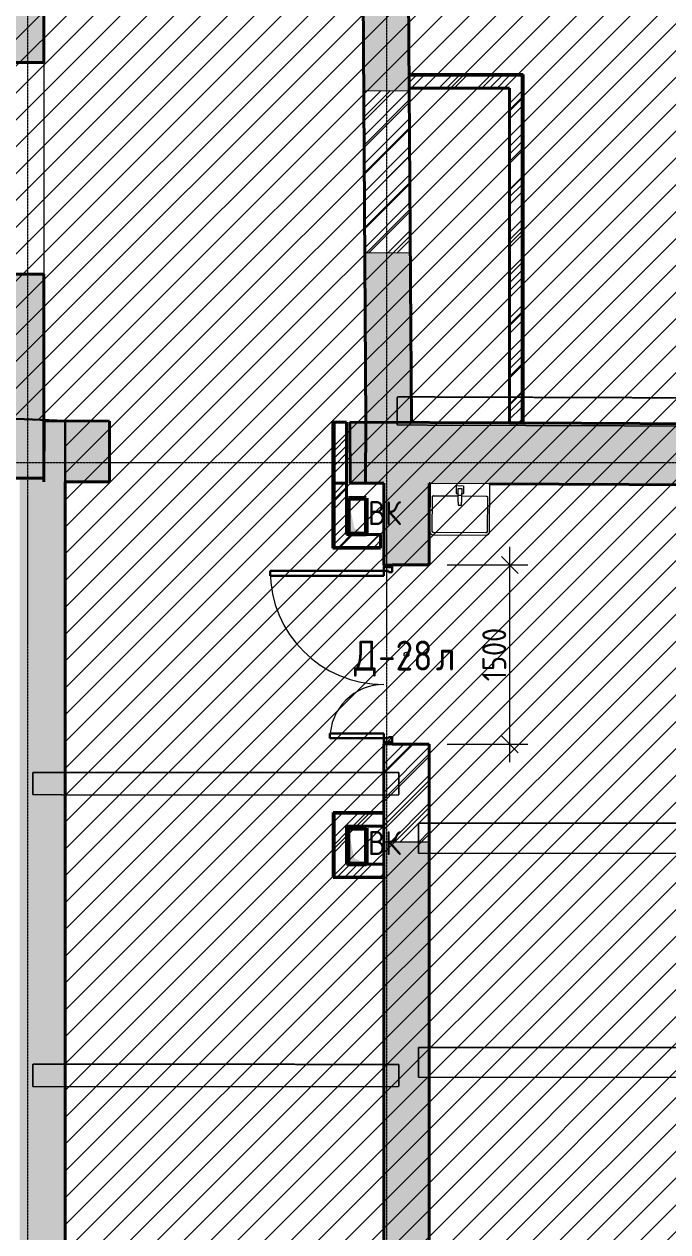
# Model space of a CAD drawing. Header units: millimetres. Extents: x -11886 to 379896, y -8130 to 47743.
# Drawn here: x 154518 to 159899, y 14272 to 24372 of the extents above; entities that cross this region are included whole.
import ezdxf

# ---------------------------------------------------------------- set-up
doc = ezdxf.new("R2010")
doc.units = ezdxf.units.MM
for name, pattern in [('ADSK_Линия сетки', [25, 20, -2.5, 0, -2.5]), ('ADSK_Сверху', [4.5, 3, -1.5]), ('ADSK_Снесено', [4.5, 3, -1.5])]:
    doc.linetypes.add(name, pattern=pattern)
for name, color, linetype, lineweight in [('Аннотация', 7, 'Continuous', 9), ('Каркас', 7, 'Continuous', 18), ('Марки дверей', 7, 'Continuous', 20), ('Оси', 7, 'Continuous', 9), ('Размеры', 7, 'Continuous', 9), ('Узлы', 7, 'Continuous', 18)]:
    doc.layers.add(name, color=color, linetype=linetype, lineweight=lineweight)
for name, color, linetype, lineweight, true_color in [('Двери', 5, 'Continuous', 18, 0x0000ff), ('Линии', 7, 'Continuous', 9, 0x00a600), ('Сантехника', 5, 'Continuous', 18, 0x0000ff), ('Стены внутренние', 5, 'Continuous', 18, 0x0000ff), ('Стены наружные', 1, 'ADSK_Снесено', 18, 0xff0000), ('Стены штриховка', 5, 'Continuous', 18, 0x0000ff)]:
    doc.layers.add(name, color=color, linetype=linetype, lineweight=lineweight, true_color=true_color)
doc.styles.add('GOST Common_1', font='GOST_Common.ttf', dxfattribs={"width": 0.9, "height": 200})
doc.styles.add('GOST Common_2', font='GOST_Common.ttf', dxfattribs={"width": 0.9, "height": 250})
doc.dimstyles.new('ADSK_Основной_2_мм_Округление_до_1_мм', dxfattribs={"dimscale": 304.8, "dimtxt": 201.142999, "dimasz": 0.463911, "dimexe": 0.492126, "dimexo": 0.492126, "dimgap": 0.098425, "dimtad": 1, "dimdec": 0, "dimdsep": 46, "dimtxsty": 'GOST Common_1', "dimblk1": 'OBLIQUE', "dimblk2": 'OBLIQUE', "dimsah": 1, "dimcen": 0.09, "dimdle": 0.492126, "dimazin": 2, "dimtfac": 1, "dimtdec": 4, "dimtix": 1, "dimtmove": 0, "dimatfit": 3, "dimfxl": 1, "dimtvp": 1, "dimtolj": 1, "dimtzin": 0, "dimlwd": 20, "dimlwe": 20, "dimarcsym": 2})
pattern_1 = [(45, (108139.4, 150), (-179.6051, 179.6051), []), (45, (108202.9, 150), (0, 359.2102), []), (45, (108075.9, 150), (0, 359.2102), [])]
pattern_2 = [(45, (108139.4, 150), (-117.8655, 117.8655), []), (45, (108217.98, 150), (-117.8655, 117.8655), [])]

# ---------------------------------------------------------------- blocks, each defined once
blk = doc.blocks.new('ADSK_БалкаЖБ_Прямоугольная - 250х280мм-848599-02 План 2-го этажа маркировочный')
at = {"layer": 'Каркас', "color": 253, "linetype": 'ADSK_Сверху', "true_color": 0xaaaaaa}
for p, q in [((-3118, 125), (-3118, -125)), ((-3118, 125), (3118, 125)), ((3118, -125), (3118, 125)), ((-3118, -125), (3118, -125))]:
    blk.add_line(p, q, dxfattribs=at)
at = {"layer": 'Каркас', "color": 253, "linetype": 'ADSK_Сверху', "true_color": 0xb2b2b2}
for p, q in [((-3118, -125), (-3118, 125)), ((3118, 125), (-3118, 125)), ((3118, 125), (3118, -125)), ((-3118, -125), (3118, -125))]:
    blk.add_line(p, q, dxfattribs=at)
blk = doc.blocks.new('AC_Дверь_Двупольная - Д-28л 1500х2200h-2039724-02 План 2-го этажа маркировочный')
at = {"layer": 'Двери', "lineweight": 30}
for p, q in [((700, 1140), (660, 1140)), ((660, 1140), (660, 190)), ((700, 190), (700, 1140)), ((-700, 640), (-660, 640)), ((-700, 190), (-700, 640)), ((-660, 640), (-660, 190)), ((-750, 190), (-730, 190)), ((-750, 120), (-750, 190)), ((-730, 120), (-750, 120)), ((-730, 190), (-700, 190)), ((-730, 120), (-730, 190)), ((-730, 190), (-730, 120)), ((-690, 120), (-730, 120)), ((-660, 190), (-700, 190)), ((-700, 190), (-700, 150)), ((-700, 150), (-690, 150)), ((-690, 150), (-690, 120)), ((660, 190), (700, 190)), ((700, 150), (690, 150)), ((690, 150), (690, 120)), ((690, 120), (730, 120)), ((730, 190), (700, 190)), ((700, 190), (700, 150)), ((730, 120), (730, 190)), ((750, 190), (730, 190)), ((730, 190), (730, 120)), ((730, 120), (750, 120)), ((750, 120), (750, 190))]:
    blk.add_line(p, q, dxfattribs=at)
at = {"layer": 'Двери'}
for centre, radius, start, end in [((700, 190), 950, 90, 180), ((-700, 190), 450, 360, 90)]:
    blk.add_arc(centre, radius, start, end, dxfattribs=at)
blk = doc.blocks.new('Parametric_Porcelain_bathroom_sink_20774 - 500х430мм-2098796-02 План 2-го этажа маркировочный')
at = {"layer": 'Сантехника'}
for p, q in [((345, 635), (-95, 635)), ((-95, 615), (345, 615)), ((-125, 605), (-125, 205)), ((-105, 318), (-105, 605)), ((355, 605), (355, 318)), ((375, 205), (375, 605)), ((110, 308), (-95, 308)), ((140, 384), (110, 384)), ((110, 384), (110, 361)), ((140, 384), (110, 384)), ((110, 301), (110, 361)), ((140, 361), (140, 384)), ((140, 361), (140, 301)), ((345, 308), (140, 308)), ((-125, 205), (-120, 205)), ((-120, 205), (-115, 205)), ((-115, 205), (365, 205)), ((93, 286), (93, 227)), ((110, 288), (95, 288)), ((95, 225), (155, 225)), ((110, 266), (110, 301)), ((140, 301), (110, 301)), ((110, 246), (110, 266)), ((140, 246), (110, 246)), ((140, 301), (140, 266)), ((155, 288), (140, 288)), ((140, 266), (140, 246)), ((156, 227), (156, 286)), ((365, 205), (370, 205)), ((370, 205), (375, 205))]:
    blk.add_line(p, q, dxfattribs=at)
at = {"layer": 'Сантехника', "flags": 128}
for points in [[(-95, 635), (-96, 635), (-97, 635), (-99, 635), (-100, 635), (-101, 634), (-102, 634), (-103, 634), (-104, 633), (-106, 633), (-107, 633), (-108, 632), (-109, 632), (-110, 631), (-111, 630), (-112, 630), (-113, 629), (-114, 628), (-115, 628), (-116, 627), (-117, 626), (-117, 625), (-118, 624), (-119, 623), (-120, 622), (-120, 621), (-121, 620), (-121, 619), (-122, 618), (-123, 617), (-123, 616), (-123, 615), (-124, 614), (-124, 612), (-124, 611), (-125, 610), (-125, 609), (-125, 608), (-125, 607), (-125, 605), (-125, 605)], [(-105, 605), (-105, 605), (-105, 606), (-105, 606), (-105, 607), (-105, 607), (-105, 607), (-105, 608), (-104, 608), (-104, 609), (-104, 609), (-104, 609), (-104, 610), (-104, 610), (-103, 610), (-103, 611), (-103, 611), (-103, 611), (-103, 612), (-102, 612), (-102, 612), (-102, 612), (-101, 613), (-101, 613), (-101, 613), (-100, 613), (-100, 614), (-100, 614), (-99, 614), (-99, 614), (-99, 614), (-98, 614), (-98, 615), (-97, 615), (-97, 615), (-97, 615), (-96, 615), (-96, 615), (-96, 615), (-95, 615), (-95, 615)], [(-105, 606), (-105, 606), (-105, 606), (-105, 605), (-105, 605)], [(-101, 613), (-101, 613), (-102, 613), (-102, 612), (-102, 612), (-102, 612)], [(-95, 615), (-95, 615), (-96, 615), (-96, 615), (-97, 615)], [(375, 605), (375, 606), (375, 607), (375, 609), (375, 610), (374, 611), (374, 612), (374, 613), (373, 614), (373, 616), (373, 617), (372, 618), (372, 619), (371, 620), (370, 621), (370, 622), (369, 623), (368, 624), (368, 625), (367, 626), (366, 627), (365, 627), (364, 628), (363, 629), (362, 630), (361, 630), (360, 631), (359, 631), (358, 632), (357, 633), (356, 633), (355, 633), (354, 634), (352, 634), (351, 634), (350, 635), (349, 635), (348, 635), (347, 635), (345, 635), (345, 635)], [(346, 615), (346, 615), (346, 615), (345, 615), (345, 615)], [(345, 615), (345, 615), (346, 615), (346, 615), (347, 615), (347, 615), (347, 615), (348, 615), (348, 614), (349, 614), (349, 614), (349, 614), (350, 614), (350, 614), (350, 613), (351, 613), (351, 613), (351, 613), (352, 613), (352, 612), (352, 612), (352, 612), (353, 611), (353, 611), (353, 611), (353, 610), (354, 610), (354, 610), (354, 609), (354, 609), (354, 609), (354, 608), (355, 608), (355, 607), (355, 607), (355, 607), (355, 606), (355, 606), (355, 606), (355, 605), (355, 605)], [(353, 611), (353, 611), (353, 612), (352, 612), (352, 612), (352, 612)], [(355, 605), (355, 605), (355, 606), (355, 606), (355, 607)], [(-105, 318), (-105, 318), (-105, 317), (-105, 317), (-105, 317)], [(-95, 308), (-95, 308), (-96, 308), (-96, 308), (-97, 308), (-97, 308), (-97, 308), (-98, 309), (-98, 309), (-99, 309), (-99, 309), (-99, 309), (-100, 309), (-100, 309), (-100, 310), (-101, 310), (-101, 310), (-101, 310), (-102, 311), (-102, 311), (-102, 311), (-102, 311), (-103, 312), (-103, 312), (-103, 312), (-103, 313), (-104, 313), (-104, 313), (-104, 314), (-104, 314), (-104, 315), (-104, 315), (-105, 315), (-105, 316), (-105, 316), (-105, 316), (-105, 317), (-105, 317), (-105, 318), (-105, 318), (-105, 318)], [(-103, 312), (-103, 312), (-103, 312), (-102, 311), (-102, 311), (-102, 311)], [(-96, 308), (-96, 308), (-96, 308), (-95, 308), (-95, 308)], [(355, 318), (355, 318), (355, 317), (355, 317), (355, 317), (355, 316), (355, 316), (355, 315), (354, 315), (354, 315), (354, 314), (354, 314), (354, 314), (354, 313), (353, 313), (353, 313), (353, 312), (353, 312), (353, 312), (352, 311), (352, 311), (352, 311), (351, 310), (351, 310), (351, 310), (350, 310), (350, 310), (350, 309), (349, 309), (349, 309), (349, 309), (348, 309), (348, 309), (347, 308), (347, 308), (347, 308), (346, 308), (346, 308), (346, 308), (345, 308), (345, 308)], [(345, 308), (345, 308), (346, 308), (346, 308), (347, 308)], [(351, 310), (351, 310), (352, 311), (352, 311), (352, 311), (352, 311)], [(355, 317), (355, 317), (355, 318), (355, 318), (355, 318)]]:
    blk.add_lwpolyline(points, dxfattribs=at)
at = {"layer": 'Сантехника'}
for centre, radius, start, end in [((95, 286), 1.87, 120, 150), ((95, 286), 1.87, 90, 180), ((95, 286), 1.87, 120, 150), ((95, 286), 1.87, 120, 150), ((95, 227), 1.49, 180, 270), ((155, 286), 1.87, 0, 90), ((155, 227), 1.49, 270, 360), ((155, 286), 1.87, 30, 60), ((155, 286), 1.87, 30, 60), ((155, 286), 1.87, 30, 60)]:
    blk.add_arc(centre, radius, start, end, dxfattribs=at)
blk = doc.blocks.new('ADSK_Марка_Дверь - Типоразмер_ADSK_Марка-58376-02 План 2-го этажа маркировочный')
at = {"layer": 'Марки дверей', "lineweight": 9}
blk.add_circle((0, 0), 0.2, dxfattribs=at)
blk = doc.blocks.new('_Oblique')
at = {"color": 0, "linetype": 'ByBlock', "lineweight": -2}
blk.add_line((-0.5, -0.5), (0.5, 0.5), dxfattribs=at)
blk = doc.blocks.new('*D1602')
at = {"layer": 'Defpoints', "color": 0, "transparency": 16777216}
for p in [(157905, 19850), (158578, 19850), (157905, 18350)]:
    blk.add_point(p, dxfattribs=at)
at = {"layer": 'Размеры', "color": 0, "lineweight": 20, "transparency": 16777216}
for p, q in [((158578, 18200), (158578, 20000)), ((158055, 19850), (158728, 19850)), ((158055, 18350), (158728, 18350))]:
    blk.add_line(p, q, dxfattribs=at)
at = {"layer": 'Размеры', "color": 0, "lineweight": 20, "transparency": 16777216, "xscale": 141.4, "yscale": 141.4, "zscale": 141.4}
for p, rotation in [((158578, 19850), 90), ((158578, 18350), 270)]:
    blk.add_blockref('_Oblique', p, dxfattribs=dict(at, rotation=rotation))
at = {"layer": 'Размеры', "color": 0, "lineweight": 20, "transparency": 16777216, "insert": (158448, 19100), "char_height": 200, "width": 560.47, "attachment_point": 5, "rotation": 90, "style": 'GOST Common_1'}
blk.add_mtext('\\A1;1500', dxfattribs=at)

msp = doc.modelspace()

# ---------------------------------------------------------------- hatches: boundary and pattern name
at = {"lineweight": 13, "true_color": 0x636466, "transparency": 33554559}
h = msp.add_hatch(dxfattribs=at)
h.set_pattern_fill('ANSI31', color=251, scale=50)
h.set_pattern_definition([(45, (108139.4, 85026.59), (-112.2532, 112.2532), [])])
h.paths.add_polyline_path([(158072.8, 8682.3), (164353.35, 8682.3), (164172.02, 43909.21), (154172.61, 43909.21), (154172.61, 21084.06), (154859.25, 21054.57), (154861.07, 11328.12), (108910.53, 11328.12), (108910.53, 8679.25), (108429.9, 8679.25), (108429.9, 456.79), (116412.4, 422.02), (116412.4, 2336.48), (127112.04, 2336.48), (127112.04, -2582.57), (139475.8, -2582.57), (139475.8, 2335.74), (150176.33, 2256.79), (150176.33, 300.23), (158072.8, 300.23)])
at = {"layer": 'Стены внутренние', "true_color": 0xc0c0c0}
h = msp.add_hatch(color=9, dxfattribs=at)
h.paths.add_polyline_path([(157755, 21041.66), (157745.78, 22458.57), (157365.78, 22456.1), (157374.98, 21043.41), (157701.08, 21041.9)])
h.paths.add_polyline_path([(157356.95, 23813.89), (157736.94, 23816.36), (157693.24, 30529.8), (157313.25, 30527.33), (157327.16, 28389.84)])
h.paths.add_polyline_path([(157303.48, 32027.29), (157683.48, 32029.77), (157650.94, 37028.76), (157270.9, 37033.07), (157300.27, 32520.27)])
at = {"layer": 'Стены внутренние', "lineweight": 9}
h = msp.add_hatch(dxfattribs=at)
h.set_pattern_fill('FP_1', color=256, style=0, pattern_type=2)
h.set_pattern_definition(pattern_1)
h.paths.add_polyline_path([(157736.8, 23836.88), (158675.62, 23836.88), (158675.62, 23936.88), (157736.15, 23936.88)])
h = msp.add_hatch(dxfattribs=at)
h.set_pattern_fill('FP_2', color=256, style=0, pattern_type=2)
h.set_pattern_definition(pattern_2)
h.paths.add_polyline_path([(157365.78, 22456.1), (157745.78, 22458.57), (157736.94, 23816.36), (157356.95, 23813.89), (157363.97, 22735.09)])
h = msp.add_hatch(dxfattribs=at)
h.set_pattern_fill('FP_1', color=256, style=0, pattern_type=2)
h.set_pattern_definition(pattern_1)
h.paths.add_polyline_path([(158675.62, 21037.4), (158675.62, 23836.88), (158575.62, 23836.88), (158575.62, 21037.87)])
h = msp.add_hatch(dxfattribs=at)
h.set_pattern_fill('FP_1', color=256, style=0, pattern_type=2)
h.set_pattern_definition(pattern_1)
h.paths.add_polyline_path([(157213.81, 20534.15), (157213.81, 21044.15), (157113.81, 21044.15), (157113.81, 20534.15)])
at = {"layer": 'Стены внутренние', "true_color": 0xc0c0c0}
msp.add_hatch(color=9, dxfattribs=at).paths.add_polyline_path([(154479.25, 13086.77), (154859.25, 13090.41), (154859.25, 20545.02), (154681.43, 20545.84), (154681.43, 20574.06), (154479.25, 20574.06), (154479.25, 15128.81)])
at = {"layer": 'Стены внутренние', "lineweight": 9}
h = msp.add_hatch(dxfattribs=at)
h.set_pattern_fill('FP_1', color=256, style=0, pattern_type=2)
h.set_pattern_definition(pattern_1)
h.paths.add_polyline_path([(157213.81, 20103.94), (157213.81, 20534.15), (157113.81, 20534.15), (157113.81, 20103.94)])
at = {"layer": 'Стены внутренние', "true_color": 0xc0c0c0}
h = msp.add_hatch(color=9, dxfattribs=at)
h.paths.add_polyline_path([(157524.67, 12735.95), (157904.67, 12739.59), (157904.67, 17531.68), (157524.67, 17531.68), (157524.67, 12739.59)])
h.paths.add_polyline_path([(157524.67, 19849.64), (157904.67, 19850.22), (157904.67, 20530.96), (157524.67, 20532.71), (157524.67, 19850.22)])
at = {"layer": 'Стены внутренние', "lineweight": 9}
h = msp.add_hatch(dxfattribs=at)
h.set_pattern_fill('FP_1', color=256, style=0, pattern_type=2)
h.set_pattern_definition(pattern_1)
h.paths.add_polyline_path([(157113.81, 20003.94), (157498.05, 20003.94), (157498.05, 20103.94), (157113.81, 20103.94)])
h = msp.add_hatch(dxfattribs=at)
h.set_pattern_fill('FP_2', color=256, style=0, pattern_type=2)
h.set_pattern_definition(pattern_2)
h.paths.add_polyline_path([(157772.63, 17531.68), (157904.67, 17531.68), (157904.67, 18349.64), (157524.67, 18349.64), (157524.67, 17531.68), (157621.68, 17531.68)])
h = msp.add_hatch(dxfattribs=at)
h.set_pattern_fill('FP_1', color=256, style=0, pattern_type=2)
h.set_pattern_definition(pattern_1)
h.paths.add_polyline_path([(157524.67, 17665.94), (157524.67, 17765.94), (157113.81, 17765.94), (157113.81, 17665.94), (157213.81, 17665.94)])
h = msp.add_hatch(dxfattribs=at)
h.set_pattern_fill('FP_1', color=256, style=0, pattern_type=2)
h.set_pattern_definition(pattern_1)
h.paths.add_polyline_path([(157213.81, 17347.94), (157213.81, 17665.94), (157113.81, 17665.94), (157113.81, 17347.94), (157154.3, 17347.94)])
h = msp.add_hatch(dxfattribs=at)
h.set_pattern_fill('FP_1', color=256, style=0, pattern_type=2)
h.set_pattern_definition(pattern_1)
h.paths.add_polyline_path([(157377.81, 17247.94), (157524.67, 17247.94), (157524.67, 17347.94), (157113.81, 17347.94), (157113.81, 17247.94), (157227.81, 17247.94)])
at = {"layer": 'Стены наружные', "linetype": 'Continuous', "true_color": 0xc0c0c0}
h = msp.add_hatch(color=9, dxfattribs=at)
h.paths.add_polyline_path([(154172.61, 21084.06), (154682.61, 21084.06), (154682.61, 22282.06), (154172.61, 22282.06), (154172.61, 21104.22)])
h.paths.add_polyline_path([(154172.61, 24052.06), (154682.61, 24052.06), (154682.61, 26215.57), (154172.61, 26215.57), (154172.61, 25996.81)])
h.paths.add_polyline_path([(154172.61, 27985.57), (154682.61, 27985.57), (154682.61, 30235.94), (154172.61, 30235.94), (154172.61, 29258.54)])
h.paths.add_polyline_path([(154595.98, 32005.94), (154682.61, 32005.94), (154682.61, 34237.83), (154172.61, 34237.83), (154172.61, 32005.94)])
h.paths.add_polyline_path([(154172.61, 36007.83), (154682.61, 36007.83), (154682.61, 43399.21), (154172.61, 43399.21), (154172.61, 37412.86)])
h = msp.add_hatch(color=9, dxfattribs=at)
h.paths.add_polyline_path([(154682.61, 20574.06), (154682.61, 21084.06), (153623.88, 21084.06), (153623.88, 20574.06), (154681.43, 20574.06)])
h.paths.add_polyline_path([(151623.88, 20574.06), (151623.88, 21084.06), (149692.58, 21084.06), (149692.58, 20574.06), (150825.95, 20574.06)])
h.paths.add_polyline_path([(147624.34, 20574.06), (147962.58, 20574.06), (147962.58, 21084.06), (146881.3, 21084.06), (146881.3, 20574.06), (147391.3, 20574.06)])
h = msp.add_hatch(color=9, dxfattribs=at)
h.paths.add_polyline_path([(157372.63, 20533.42), (157374.98, 21043.41), (157241.82, 21044.02), (157242.05, 20534.02)])
h.paths.add_polyline_path([(155230.12, 20543.31), (155229.89, 21053.31), (154683.79, 21055.84), (154681.43, 20545.84), (155229.89, 20543.31)])
msp.add_hatch(color=9, dxfattribs=at).paths.add_polyline_path([(163843.35, 20503.54), (163843.35, 21013.54), (157374.98, 21043.41), (157372.63, 20533.42), (162213.02, 20511.07)])
at = {"layer": 'Узлы', "true_color": 0x808080}
for points in [[(157228.46, 20107.95), (157378.46, 20107.95), (157277.96, 20157.45), (157228.46, 20407.95), (157228.46, 20118.59)], [(157277.31, 17347.96), (157377.81, 17347.96), (157277.31, 17397.46), (157227.81, 17647.96), (157227.81, 17347.96)]]:
    msp.add_hatch(color=8, dxfattribs=at).paths.add_polyline_path(points)

# ---------------------------------------------------------------- linework, layer by layer
at = {"color": 251, "lineweight": 30, "true_color": 0x636466}
msp.add_lwpolyline([(108910.53, 11328.12), (154861.07, 11328.12), (154859.25, 21054.57), (154172.61, 21084.06)], dxfattribs=at)
at = {"layer": 'Каркас', "color": 253, "linetype": 'ADSK_Сверху', "true_color": 0xaaaaaa}
for p, q in [((157637.75, 21255.25), (157636.95, 21020.85)), ((157637.75, 21255.25), (163985.26, 21233.76)), ((157636.95, 21020.85), (163984.47, 20999.37)), ((154590.57, 18113.92), (154590.49, 17928.42)), ((154590.57, 18113.92), (157649.26, 18112.6)), ((157649.18, 17927.1), (157649.26, 18112.6)), ((154590.49, 17928.42), (157649.18, 17927.1)), ((154589.25, 15673.92), (154589.17, 15488.42)), ((154589.25, 15673.92), (157650.66, 15672.6)), ((157650.58, 15487.1), (157650.66, 15672.6)), ((154589.17, 15488.42), (157650.58, 15487.1))]:
    msp.add_line(p, q, dxfattribs=at)
at = {"layer": 'Каркас', "color": 253, "linetype": 'ADSK_Сверху', "true_color": 0xb2b2b2}
for p, q in [((157636.95, 21020.85), (157637.75, 21255.25)), ((163985.26, 21233.76), (157637.75, 21255.25)), ((157636.95, 21020.85), (163984.47, 20999.37)), ((154590.49, 17928.42), (154590.57, 18113.92)), ((157649.26, 18112.6), (154590.57, 18113.92)), ((157649.26, 18112.6), (157649.18, 17927.1)), ((154590.49, 17928.42), (157649.18, 17927.1)), ((154589.17, 15488.42), (154589.25, 15673.92)), ((157650.66, 15672.6), (154589.25, 15673.92)), ((157650.66, 15672.6), (157650.58, 15487.1)), ((154589.17, 15488.42), (157650.58, 15487.1))]:
    msp.add_line(p, q, dxfattribs=at)
at = {"layer": 'Линии', "lineweight": 60}
for p, q in [((157228.46, 20407.95), (157378.46, 20407.95)), ((157228.46, 20107.95), (157228.46, 20407.95)), ((157378.46, 20407.95), (157378.46, 20107.95)), ((157378.46, 20107.95), (157228.46, 20107.95)), ((157227.81, 17647.96), (157377.81, 17647.96)), ((157227.81, 17347.96), (157227.81, 17647.96)), ((157377.81, 17647.96), (157377.81, 17347.96)), ((157377.81, 17347.96), (157227.81, 17347.96))]:
    msp.add_line(p, q, dxfattribs=at)
at = {"layer": 'Оси', "linetype": 'ADSK_Линия сетки'}
for p, q in [((154549.31, -5917.65), (154549.31, 44684.79)), ((157549.31, -5917.65), (157549.31, 44684.79)), ((97053.17, 20706.79), (165281.12, 20706.79))]:
    msp.add_line(p, q, dxfattribs=at)
at = {"layer": 'Стены внутренние', "color": 18, "lineweight": 40, "true_color": 0x000000}
for p, q in [((157313.25, 30527.33), (157374.98, 21043.41)), ((157755, 21041.66), (157693.24, 30529.8)), ((158690.62, 23951.88), (157736.06, 23951.88)), ((158690.62, 21037.34), (158690.62, 23951.88)), ((157736.8, 23836.88), (158575.62, 23836.88)), ((158575.62, 23836.88), (158575.62, 21037.87)), ((157213.81, 21044.15), (157098.81, 21044.15)), ((157098.81, 21044.15), (157098.81, 19988.94)), ((157213.81, 20103.94), (157213.81, 21044.15)), ((158575.62, 21037.87), (158690.62, 21037.34)), ((154859.25, 13090.41), (154859.25, 20545.02)), ((157213.81, 20534.15), (157098.81, 20534.68)), ((157098.81, 20534.15), (157213.81, 20534.15)), ((157524.67, 20532.71), (157524.67, 19849.64)), ((157904.67, 19849.64), (157904.67, 20530.96)), ((157498.05, 20103.94), (157213.81, 20103.94)), ((157498.05, 19988.94), (157498.05, 20103.94)), ((157098.81, 19988.94), (157498.05, 19988.94)), ((157594.67, 19849.64), (157904.67, 19849.64)), ((157524.67, 18349.64), (157524.67, 17237.94)), ((157904.67, 18349.64), (157594.67, 18349.64)), ((157904.67, 12739.59), (157904.67, 18349.64)), ((157101.81, 17777.94), (157101.81, 17235.94)), ((157524.67, 17777.94), (157101.81, 17777.94)), ((157213.81, 17347.94), (157213.81, 17665.94)), ((157213.81, 17665.94), (157524.67, 17665.94)), ((157524.67, 17347.94), (157213.81, 17347.94)), ((157101.81, 17235.94), (157524.67, 17235.94)), ((157524.67, 17235.94), (157524.67, 13115.96))]:
    msp.add_line(p, q, dxfattribs=at)
at = {"layer": 'Стены внутренние', "color": 18, "true_color": 0x000000}
for p, q in [((157356.95, 23813.89), (157736.94, 23816.36)), ((157745.78, 22458.57), (157365.78, 22456.1)), ((157904.67, 17531.68), (157524.67, 17531.68))]:
    msp.add_line(p, q, dxfattribs=at)
at = {"layer": 'Стены наружные', "color": 18, "linetype": 'Continuous', "lineweight": 40, "true_color": 0x000000}
for p, q in [((154682.61, 24052.06), (154682.61, 26215.57)), ((154172.61, 24052.06), (154682.61, 24052.06)), ((154682.61, 22282.06), (154172.61, 22282.06)), ((154682.61, 20574.06), (154682.61, 22282.06)), ((154683.79, 21055.84), (154681.43, 20545.84)), ((155229.89, 21053.31), (154683.79, 21055.84)), ((155230.12, 20543.31), (155229.89, 21053.31)), ((158575.62, 21037.87), (157241.82, 21044.02)), ((157241.82, 21044.02), (157242.05, 20534.02)), ((157374.98, 21043.41), (157372.63, 20533.42)), ((163843.35, 21013.54), (158690.62, 21037.34)), ((153623.88, 20574.06), (154682.61, 20574.06)), ((154859.25, 20545.02), (155230.12, 20543.31)), ((157242.05, 20534.02), (157524.67, 20532.71)), ((157904.67, 20530.96), (157911.1, 20530.93)), ((158410.75, 20528.62), (163843.35, 20503.54))]:
    msp.add_line(p, q, dxfattribs=at)
at = {"layer": 'Стены наружные', "color": 18, "linetype": 'Continuous', "true_color": 0x000000}
msp.add_line((154682.61, 24052.06), (154682.61, 22282.06), dxfattribs=at)
at = {"layer": 'Стены штриховка'}
for p, q in [((158681.62, 23942.88), (157736.11, 23942.88)), ((158681.62, 21037.38), (158681.62, 23942.88)), ((158675.62, 23936.88), (157736.15, 23936.88)), ((158675.62, 21037.4), (158675.62, 23936.88)), ((157107.81, 21044.15), (157107.81, 19997.94)), ((157113.81, 21044.15), (157113.81, 20003.94)), ((157113.81, 20003.94), (157498.05, 20003.94)), ((157107.81, 19997.94), (157498.05, 19997.94)), ((157103.81, 17777.94), (157103.81, 17235.94)), ((157524.67, 17775.94), (157101.81, 17775.94)), ((157101.81, 17765.94), (157103.81, 17765.94)), ((157113.81, 17765.94), (157113.81, 17247.94)), ((157524.67, 17765.94), (157113.81, 17765.94)), ((157103.81, 17247.94), (157101.81, 17247.94)), ((157101.81, 17237.94), (157524.67, 17237.94)), ((157113.81, 17247.94), (157524.67, 17247.94)), ((157524.67, 17235.94), (157524.67, 17237.94))]:
    msp.add_line(p, q, dxfattribs=at)

# ---------------------------------------------------------------- block references
at = {"layer": 'Двери', "rotation": 89.9999999999999}
msp.add_blockref('AC_Дверь_Двупольная - Д-28л 1500х2200h-2039724-02 План 2-го этажа маркировочный', (157714.67, 19099.64), dxfattribs=at)
at = {"layer": 'Каркас', "color": 253, "linetype": 'ADSK_Сверху', "true_color": 0xaaaaaa}
for p in [(160933.06, 17564.55), (160933.06, 15689.6)]:
    msp.add_blockref('ADSK_БалкаЖБ_Прямоугольная - 250х280мм-848599-02 План 2-го этажа маркировочный', p, dxfattribs=at)
at = {"layer": 'Марки дверей', "xscale": 99.99999999999993, "yscale": 99.99999999999993, "zscale": 99.99999999999993}
msp.add_blockref('ADSK_Марка_Дверь - Типоразмер_ADSK_Марка-58376-02 План 2-го этажа маркировочный', (157714.67, 19099.64), dxfattribs=at)
at = {"layer": 'Сантехника', "rotation": 179.7354599844069}
msp.add_blockref('Parametric_Porcelain_bathroom_sink_20774 - 500х430мм-2098796-02 План 2-го этажа маркировочный', (158286.87, 20734.2), dxfattribs=at)

# ---------------------------------------------------------------- texts
at = {"layer": 'Аннотация', "char_height": 200, "width": 360.7594, "attachment_point": 1, "style": 'GOST Common_2'}
for insert in [(157393.39, 20384.05), (157392.75, 17624.06)]:
    msp.add_mtext('ВК', dxfattribs=dict(at, insert=insert))
at = {"layer": 'Марки дверей', "lineweight": 9, "char_height": 250, "attachment_point": 1, "style": 'GOST Common_1'}
for s, insert, width in [('\\fGOST Common|b0|i0|c204|p34|;\\W.9;Д', (157274.84, 19216.65), 245.3164), ('-28', (157477.24, 19216.65), 584.4302), ('\\fGOST Common|b0|i0|c204|p34|;\\W.9;л', (157959.45, 19216.65), 194.8101)]:
    msp.add_mtext(s, dxfattribs=dict(at, insert=insert, width=width))

# ---------------------------------------------------------------- dimensions: what is measured, and where the dimension line sits
at = {"layer": 'Размеры', "lineweight": 20}
dim = msp.add_linear_dim(base=(158578.34, 19849.64), p1=(157904.67, 18349.64), p2=(157904.67, 19849.64), angle=90, dimstyle='ADSK_Основной_2_мм_Округление_до_1_мм', override={"dimpost": '<>', "dimfxl": 1500}, dxfattribs=at)
dim.commit()
dim.dimension.update_dxf_attribs({"geometry": '*D1602', "text_midpoint": (158448.34, 19099.64)})

doc.saveas('drawing.dxf')
